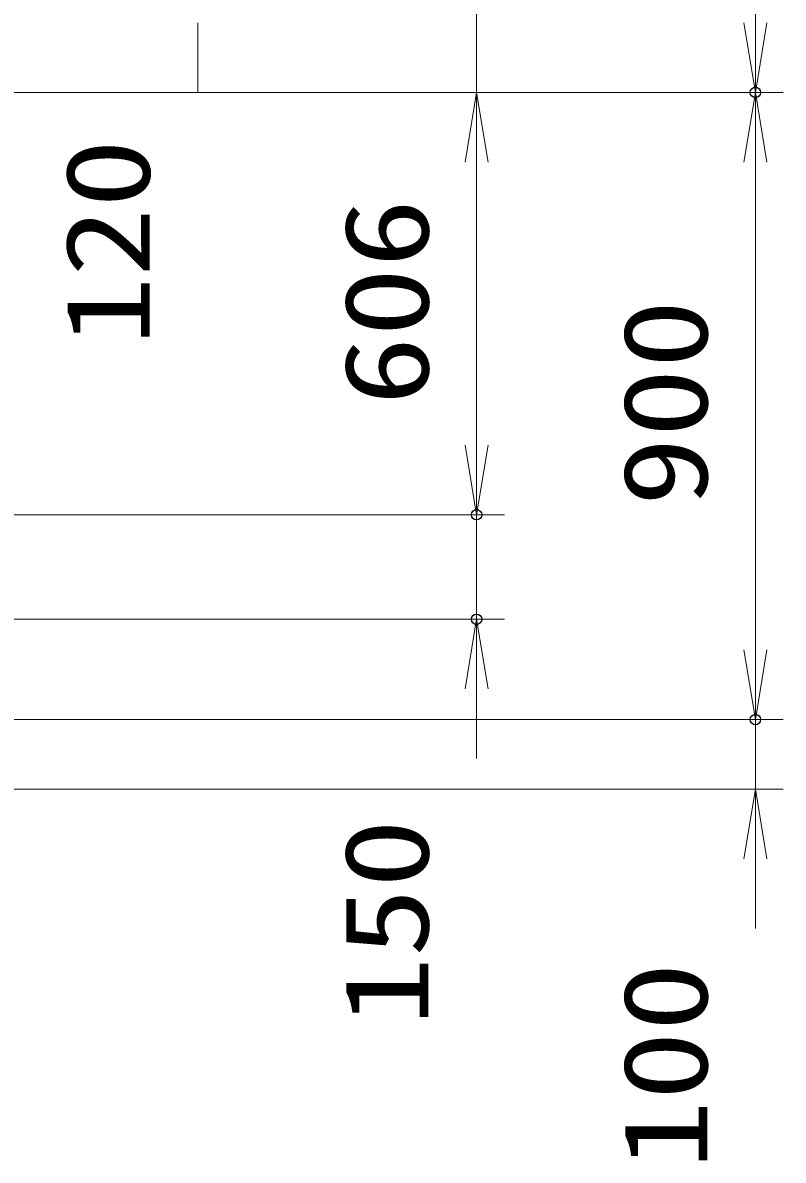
# Model space of a CAD drawing. Units: millimetres at full size. Extents: x -11880 to 11880, y -8400 to 8400.
# Drawn here: x 6549 to 7640, y -2386 to -753 of the extents above; entities that cross this region are included whole.
import ezdxf
from ezdxf.enums import TextEntityAlignment as Align

# ---------------------------------------------------------------- set-up
doc = ezdxf.new("R2010")
doc.units = ezdxf.units.MM
doc.header["$LTSCALE"] = 30
doc.header["$PDMODE"] = 32
doc.header["$PDSIZE"] = 15
doc.layers.add('0-2_0', color=7, linetype='Continuous', lineweight=18)
doc.layers.add('0-3_寸法線', color=4, linetype='Continuous', lineweight=18)
doc.layers.add('0-4_Defpoints', color=7, linetype='Continuous')
doc.styles.add('ＭＳ ゴシック', font='')
doc.styles.get('ＭＳ ゴシック').set_extended_font_data('MS Gothic')

# ---------------------------------------------------------------- blocks, each defined once
blk = doc.blocks.new('_Open')
at = {"layer": '0-2_0', "color": 4}
blk.add_line((-30, 5), (0, 0), dxfattribs=at)
blk.add_lwpolyline([(-30, -5), (0, 0), (-30, 0)], dxfattribs=at)

msp = doc.modelspace()

# ---------------------------------------------------------------- linework, layer by layer
at = {"layer": '0-3_寸法線'}
for p, q in [((7600.27, -853.37), (7600.27, 546.63)), ((7200.27, -853.37), (7200.27, -653.37)), ((6800.27, -753.37), (6800.27, -853.37)), ((5643.04, -853.37), (7240.27, -853.37)), ((5643.04, -853.37), (7240.27, -853.37)), ((5643.04, -853.37), (7640.27, -853.37)), ((5643.04, -853.37), (7640.27, -853.37)), ((7200.27, -853.37), (7200.27, -1459.37)), ((7600.27, -1753.37), (7600.27, -853.37)), ((7200.27, -953.37), (7200.27, -1053.37)), ((7200.27, -1359.37), (7200.27, -1259.37)), ((5293.04, -1459.37), (7240.27, -1459.37)), ((5293.04, -1459.37), (7240.27, -1459.37)), ((7200.27, -1459.37), (7200.27, -1609.37)), ((7600.27, -1653.37), (7600.27, -1553.37)), ((5293.04, -1609.37), (7240.27, -1609.37)), ((7200.27, -1709.37), (7200.27, -1809.37)), ((5768.04, -1753.37), (7640.27, -1753.37)), ((5768.04, -1753.37), (7640.27, -1753.37)), ((7600.27, -1853.37), (7600.27, -1753.37)), ((5768.04, -1853.37), (7640.27, -1853.37)), ((7600.27, -1953.37), (7600.27, -2053.37))]:
    msp.add_line(p, q, dxfattribs=at)
at = {"layer": '0-4_Defpoints'}
for p in [(7600.27, -853.37), (7200.27, -1459.37), (7200.27, -1609.37), (7600.27, -1753.37)]:
    msp.add_point(p, dxfattribs=at)

# ---------------------------------------------------------------- block references
at = {"layer": '0-3_寸法線', "xscale": 3.333333, "yscale": 3.333333}
for p, rotation in [((7600.27, -853.37), 270), ((7200.27, -853.37), 90), ((7200.27, -853.37), 90), ((7600.27, -853.37), 90), ((7200.27, -1459.37), 270), ((7200.27, -1459.37), 270), ((7200.27, -1609.37), 90), ((7600.27, -1753.37), 270), ((7600.27, -1753.37), 270), ((7600.27, -1853.37), 90)]:
    msp.add_blockref('_Open', p, dxfattribs=dict(at, rotation=rotation))

# ---------------------------------------------------------------- texts
at = {"layer": '0-3_寸法線', "color": 254, "style": 'ＭＳ ゴシック', "width": 1.2}
for s, p in [('120', (6767.58, -1216.93)), ('606', (7167.58, -1302.77)), ('900', (7567.58, -1447.37)), ('150', (7167.58, -2192.86)), ('100', (7567.58, -2398.57))]:
    msp.add_text(s, height=121.2, rotation=90, dxfattribs=at).set_placement(p, align=Align.BOTTOM_LEFT)

doc.saveas('drawing.dxf')
